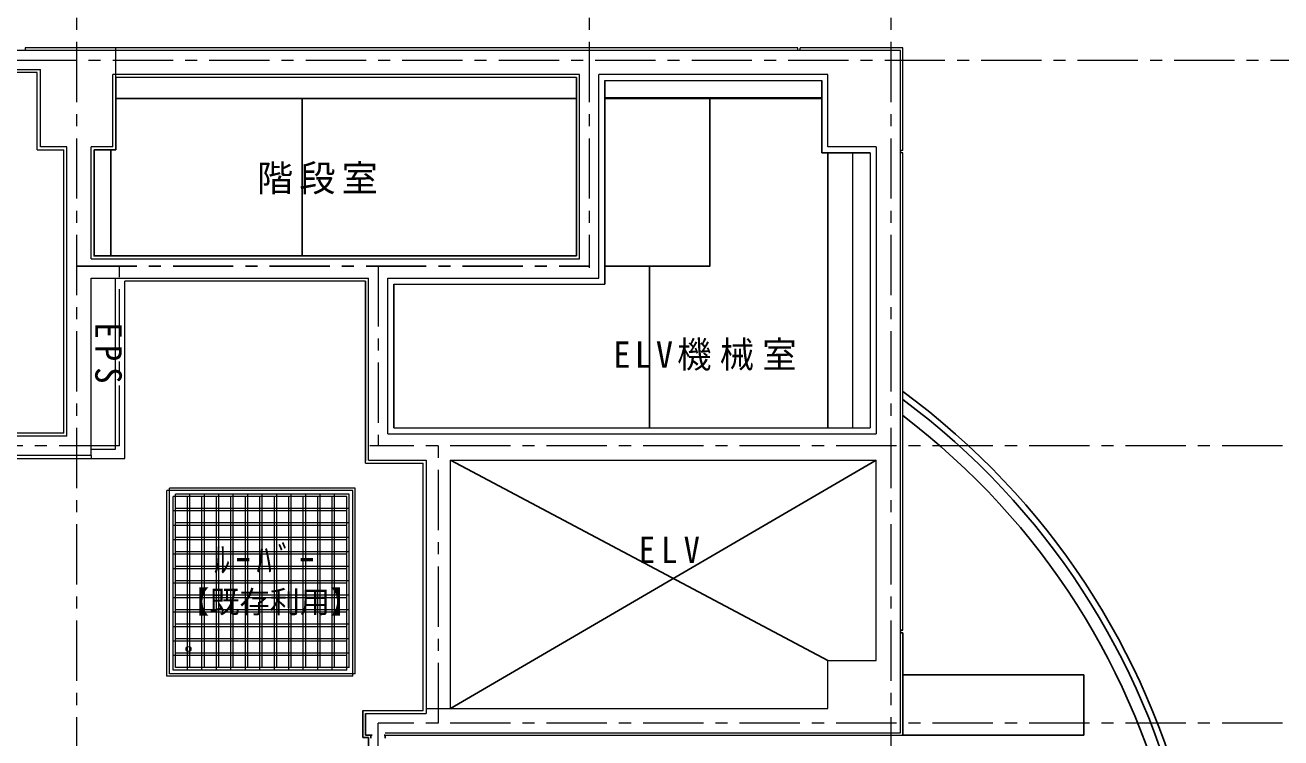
# Model space of a CAD drawing. Units: millimetres at full size, sheet at 1:100; details may follow other scales. Extents: x -23667 to 27051, y -14471 to 15029.
# Drawn here: x -449 to 9962, y 2157 to 8069 of the extents above; entities that cross this region are included whole.
import ezdxf
from ezdxf.enums import TextEntityAlignment as Align

# ---------------------------------------------------------------- set-up
doc = ezdxf.new("R2010")
doc.units = ezdxf.units.MM
doc.header["$LTSCALE"] = 100
doc.linetypes.add('CHAIN1', pattern=[8, 5, -1, 1, -1])
doc.layers.add('4-0', color=4, linetype='Continuous', lineweight=18)
for name, color, linetype in [('4-2', 7, 'Continuous'), ('4-7', 3, 'Continuous'), ('4-A', 3, 'Continuous'), ('4-C', 7, 'Continuous')]:
    doc.layers.add(name, color=color, linetype=linetype)
doc.styles.add('@ＭＳ ゴシック', font='')
doc.styles.add('ＭＳ ゴシック', font='')
doc.styles.get('@ＭＳ ゴシック').set_extended_font_data('@MS Gothic')
doc.styles.get('ＭＳ ゴシック').set_extended_font_data('MS Gothic')

msp = doc.modelspace()

# ---------------------------------------------------------------- linework, layer by layer
at = {"layer": '4-0', "linetype": 'CHAIN1'}
for p, q in [((-23.2, 10329.2), (-23.2, -9770.8)), ((4226.8, 10329.2), (4226.8, 6054.1)), ((6726.8, 10329.2), (6726.8, -9770.8)), ((-17323.2, 7779.2), (12374, 7779.2)), ((331.8, 4579.2), (331.8, 6069.2)), ((2476.8, 6069.2), (2476.8, 4579.2)), ((331.8, 4579.2), (-5773.2, 4579.2)), ((12374, 4579.2), (2407.6, 4579.2)), ((2976.8, 2279.2), (2976.8, 4579.2)), ((2476.8, -2210.8), (2476.8, 2279.2)), ((12374, 2279.2), (2476.8, 2279.2))]:
    msp.add_line(p, q, dxfattribs=at)
at = {"layer": '4-0'}
for p, q in [((6806.8, 7859.2), (-11973.2, 7859.2)), ((6806.8, 2199.2), (6806.8, 7859.2)), ((-6253.2, 7699.2), (-323.2, 7699.2)), ((-323.2, 7059.2), (-323.2, 7699.2)), ((276.8, 7059.2), (276.8, 7659.2)), ((4146.8, 7659.2), (276.8, 7659.2)), ((4146.8, 6129.2), (4146.8, 7659.2)), ((6206.8, 7659.2), (4306.8, 7659.2)), ((4306.8, 5969.2), (4306.8, 7659.2)), ((6206.8, 7059.2), (6206.8, 7659.2)), ((6156.8, 7464.2), (4356.8, 7464.2)), ((-103.2, 7059.2), (-323.2, 7059.2)), ((-103.2, 4659.2), (-103.2, 7059.2)), ((276.8, 7059.2), (96.8, 7059.2)), ((96.8, 6129.2), (96.8, 7059.2)), ((6606.8, 7059.2), (6206.8, 7059.2)), ((6411.8, 4729.2), (6411.8, 7009.2)), ((6606.8, 7059.2), (6606.8, 4679.2)), ((96.8, 6129.2), (4146.8, 6129.2)), ((299.3, 5969.2), (2396.8, 5969.2)), ((2396.8, 4459.2), (2396.8, 5969.2)), ((2556.8, 5969.2), (4306.8, 5969.2)), ((2556.8, 4679.2), (2556.8, 5969.2)), ((-103.2, 4659.2), (-1568.2, 4659.2)), ((2556.8, 4679.2), (6606.8, 4679.2)), ((6826.8, 3049.2), (6826.8, 4679.2)), ((96.8, 4499.2), (-1568.2, 4499.2)), ((96.8, 4499.2), (96.8, 4551.7)), ((96.8, 4499.2), (96.8, 4474.2)), ((2396.8, 4459.2), (2876.8, 4459.2)), ((2876.8, 4459.2), (2876.8, 2399.2)), ((6806.8, 3049.2), (6826.8, 3049.2)), ((6806.8, 3049.2), (6806.8, 3029.2)), ((6806.8, 3029.2), (6826.8, 3029.2)), ((6826.8, 2179.2), (6826.8, 3029.2)), ((2876.8, 2399.2), (2876.8, 2359.2)), ((2371.8, 2359.2), (2876.8, 2359.2)), ((2536.8, 2199.2), (6806.8, 2199.2)), ((6826.8, 2179.2), (6986.8, 2179.2))]:
    msp.add_line(p, q, dxfattribs=at)
at = {"layer": '4-0', "color": 3}
for p, q in [((-448.2, 7859.2), (-468.2, 7859.2)), ((-448.2, 7879.2), (-448.2, 7859.2)), ((5956.8, 7879.2), (-448.2, 7879.2)), ((301.8, 7034.2), (301.8, 7879.2)), ((5956.8, 7859.2), (5956.8, 7879.2)), ((5976.8, 7859.2), (5956.8, 7859.2)), ((6826.8, 7879.2), (5976.8, 7879.2)), ((5976.8, 7859.2), (5976.8, 7879.2)), ((6826.8, 7029.2), (6826.8, 7879.2)), ((-348.2, 7674.2), (-3013.2, 7674.2)), ((-348.2, 7034.2), (-348.2, 7674.2)), ((4121.8, 7634.2), (301.8, 7634.2)), ((4121.8, 6154.2), (4121.8, 7634.2)), ((4356.8, 5919.2), (4356.8, 7609.2)), ((4356.8, 7609.2), (6156.8, 7609.2)), ((6156.8, 7609.2), (6156.8, 7009.2)), ((-348.2, 7034.2), (-128.2, 7034.2)), ((-128.2, 4684.2), (-128.2, 7034.2)), ((121.8, 6154.2), (121.8, 7034.2)), ((301.8, 7034.2), (121.8, 7034.2)), ((6556.8, 7009.2), (6156.8, 7009.2)), ((6556.8, 7009.2), (6556.8, 4729.2)), ((6826.8, 7029.2), (6806.8, 7029.2)), ((6806.8, 7029.2), (6806.8, 7009.2)), ((6826.8, 7009.2), (6806.8, 7009.2)), ((6826.8, 3049.2), (6826.8, 7009.2)), ((121.8, 6154.2), (4121.8, 6154.2)), ((96.8, 5969.2), (299.3, 5969.2)), ((96.8, 4551.7), (96.8, 5969.2)), ((299.3, 4551.7), (299.3, 5969.2)), ((2371.8, 5944.2), (376.8, 5944.2)), ((376.8, 4474.2), (376.8, 5944.2)), ((2371.8, 4434.2), (2371.8, 5944.2)), ((2606.8, 5919.2), (4356.8, 5919.2)), ((2606.8, 4729.2), (2606.8, 5919.2)), ((2606.8, 4729.2), (6556.8, 4729.2)), ((-128.2, 4684.2), (-1557, 4684.2)), ((96.8, 4551.7), (299.3, 4551.7)), ((-1568.2, 4474.2), (96.8, 4474.2)), ((96.8, 4474.2), (376.8, 4474.2)), ((2371.8, 4434.2), (2851.8, 4434.2)), ((2851.8, 2384.2), (2851.8, 4434.2)), ((3076.8, 2399.2), (3076.8, 4459.2)), ((3076.8, 4459.2), (6606.8, 4459.2)), ((6606.8, 2799.2), (6606.8, 4459.2)), ((6806.8, 3049.2), (6826.8, 3049.2)), ((6806.8, 3049.2), (6806.8, 3029.2)), ((6806.8, 3029.2), (6826.8, 3029.2)), ((6826.8, 2179.2), (6826.8, 3029.2)), ((6206.8, 2799.2), (6606.8, 2799.2)), ((6206.8, 2399.2), (6206.8, 2799.2)), ((2876.8, 2399.2), (3076.8, 2399.2)), ((3076.8, 2399.2), (6206.8, 2399.2)), ((2351.8, 2384.2), (2851.8, 2384.2)), ((2536.8, 2179.2), (6826.8, 2179.2))]:
    msp.add_line(p, q, dxfattribs=at)
at = {"layer": '4-0', "color": 134}
for p, q in [((2266.8, 4209.2), (726.8, 4209.2)), ((746.8, 2689.2), (746.8, 4229.2)), ((2286.8, 4229.2), (746.8, 4229.2)), ((796.8, 2739.2), (796.8, 4179.2)), ((2236.8, 4179.2), (796.8, 4179.2)), ((916.8, 2739.2), (916.8, 4179.2)), ((1036.8, 2739.2), (1036.8, 4179.2)), ((1156.8, 2739.2), (1156.8, 4179.2)), ((1276.8, 2739.2), (1276.8, 4179.2)), ((1396.8, 2739.2), (1396.8, 4179.2)), ((1516.8, 2739.2), (1516.8, 4179.2)), ((1636.8, 2739.2), (1636.8, 4179.2)), ((1756.8, 2739.2), (1756.8, 4179.2)), ((1876.8, 2739.2), (1876.8, 4179.2)), ((1996.8, 2739.2), (1996.8, 4179.2)), ((2116.8, 2739.2), (2116.8, 4179.2)), ((2236.8, 2739.2), (2236.8, 4179.2)), ((2266.8, 2669.2), (2266.8, 4209.2)), ((2286.8, 2689.2), (2286.8, 4229.2)), ((776.8, 2719.2), (776.8, 4159.2)), ((2216.8, 4159.2), (776.8, 4159.2)), ((896.8, 2719.2), (896.8, 4159.2)), ((1016.8, 2719.2), (1016.8, 4159.2)), ((1136.8, 2719.2), (1136.8, 4159.2)), ((1256.8, 2719.2), (1256.8, 4159.2)), ((1376.8, 2719.2), (1376.8, 4159.2)), ((1496.8, 2719.2), (1496.8, 4159.2)), ((1616.8, 2719.2), (1616.8, 4159.2)), ((1736.8, 2719.2), (1736.8, 4159.2)), ((1856.8, 2719.2), (1856.8, 4159.2)), ((1976.8, 2719.2), (1976.8, 4159.2)), ((2096.8, 2719.2), (2096.8, 4159.2)), ((2216.8, 2719.2), (2216.8, 4159.2)), ((2216.8, 4039.2), (776.8, 4039.2)), ((2236.8, 4059.2), (796.8, 4059.2)), ((2216.8, 3919.2), (776.8, 3919.2)), ((2236.8, 3939.2), (796.8, 3939.2)), ((2216.8, 3799.2), (776.8, 3799.2)), ((2236.8, 3819.2), (796.8, 3819.2)), ((2216.8, 3679.2), (776.8, 3679.2)), ((2236.8, 3699.2), (796.8, 3699.2)), ((2216.8, 3559.2), (776.8, 3559.2)), ((2236.8, 3579.2), (796.8, 3579.2)), ((2216.8, 3439.2), (776.8, 3439.2)), ((2236.8, 3459.2), (796.8, 3459.2)), ((2236.8, 3339.2), (796.8, 3339.2)), ((2216.8, 3319.2), (776.8, 3319.2)), ((2216.8, 3199.2), (776.8, 3199.2)), ((2236.8, 3219.2), (796.8, 3219.2)), ((2216.8, 3079.2), (776.8, 3079.2)), ((2236.8, 3099.2), (796.8, 3099.2)), ((2216.8, 2959.2), (776.8, 2959.2)), ((2236.8, 2979.2), (796.8, 2979.2)), ((2216.8, 2839.2), (776.8, 2839.2)), ((2236.8, 2859.2), (796.8, 2859.2)), ((2216.8, 2719.2), (776.8, 2719.2)), ((2236.8, 2739.2), (796.8, 2739.2)), ((2286.8, 2689.2), (746.8, 2689.2))]:
    msp.add_line(p, q, dxfattribs=at)
msp.add_lwpolyline([(2266.8, 2669.2), (726.8, 2669.2), (726.8, 4209.2)], dxfattribs=at)
msp.add_circle((904.7, 2894), 20, dxfattribs=at)
at = {"layer": '4-2'}
for p, q in [((6806.8, 3049.2), (6806.8, 3029.2)), ((6806.8, 3049.2), (6826.8, 3049.2)), ((6806.8, 3029.2), (6826.8, 3029.2)), ((6826.8, 2179.2), (6826.8, 3029.2)), ((6826.8, 2679.2), (8326.8, 2679.2)), ((8326.8, 2679.2), (8326.8, 2179.2)), ((6826.8, 2179.2), (8326.8, 2179.2))]:
    msp.add_line(p, q, dxfattribs=at)
for centre, radius, start, end in [((3158.2, 29.2), 6201.5, 333.41855, 53.7313), ((3166.2, 29.2), 6143.5, 333.14743, 53.4265), ((3183, 29.2), 6026.7, 332.58364, 52.79912)]:
    msp.add_arc(centre, radius, start, end, dxfattribs=at)
at = {"layer": '4-7', "color": 4}
for p, q in [((3076.8, 4459.2), (6206.8, 2799.2)), ((6606.8, 4459.2), (3076.8, 2399.2))]:
    msp.add_line(p, q, dxfattribs=at)
at = {"layer": '4-C'}
for p, q in [((301.8, 7034.2), (301.8, 7634.2)), ((4121.8, 6154.2), (4121.8, 7634.2)), ((4356.8, 5919.2), (4356.8, 7609.2)), ((6156.8, 7609.2), (6156.8, 7009.2)), ((4121.8, 7459.2), (301.8, 7459.2)), ((1846.8, 6154.2), (1846.8, 7459.2)), ((6156.8, 7459.2), (4356.8, 7459.2)), ((301.8, 7034.2), (121.8, 7034.2)), ((261.8, 6154.2), (261.8, 7034.2)), ((6556.8, 7009.2), (6156.8, 7009.2)), ((6206.8, 7009.2), (6206.8, 4729.2)), ((4726.8, 4729.2), (4726.8, 6069.2)), ((2371.8, 5944.2), (2371.8, 4454.2)), ((2606.8, 4729.2), (2606.8, 5919.2)), ((2351.8, 2159.2), (2351.8, 2384.2)), ((2371.8, 2179.2), (2371.8, 2359.2)), ((2396.8, 2159.2), (2351.8, 2159.2)), ((2416.8, 2179.2), (2371.8, 2179.2)), ((2396.8, 1244.2), (2396.8, 2159.2)), ((2416.8, 2179.2), (2426.8, 2179.2)), ((2416.8, 2154.2), (2416.8, 2179.2)), ((2526.8, 2179.2), (2536.8, 2179.2)), ((2536.8, 2179.2), (2536.8, 2154.2))]:
    msp.add_line(p, q, dxfattribs=at)
at = {"layer": '4-C', "color": 4, "linetype": 'CHAIN1'}
msp.add_line((-23.2, 6069.2), (4226.8, 6069.2), dxfattribs=at)
at = {"layer": '4-C'}
for points in [[(4356.8, 6069.2), (5226.8, 6069.2), (5226.8, 7459.2)], [(4121.8, 6154.2), (121.8, 6154.2), (121.8, 7034.2)]]:
    msp.add_lwpolyline(points, dxfattribs=at)

# ---------------------------------------------------------------- texts
at = {"layer": '4-0', "color": 3, "char_height": 219.9, "attachment_point": 7, "style": 'ＭＳ ゴシック'}
for s, insert in [('\\T1.17;階段室', (1473, 6664.9)), ('\\T1.24;\\W0.95;ELV機械室', (4427.4, 5201.7)), ('\\T1.38;\\W0.9;ELV', (4638.7, 3606.8))]:
    msp.add_mtext(s, dxfattribs=dict(at, insert=insert))
at = {"layer": '4-0', "color": 3, "insert": (128.4, 5602.3), "char_height": 219.9, "attachment_point": 7, "rotation": 270, "style": '@ＭＳ ゴシック'}
msp.add_mtext('\\T1.38;\\W0.9;EPS', dxfattribs=at)
at = {"layer": '4-7', "style": 'ＭＳ ゴシック'}
msp.add_text('【既存利用】', height=183.3, dxfattribs=at).set_placement((828.5, 3138.1), align=Align.BOTTOM_LEFT)
at = {"layer": '4-A', "insert": (1117.9, 3518.2), "char_height": 219.9, "attachment_point": 7, "style": 'ＭＳ ゴシック'}
msp.add_mtext('\\T1.38;\\W0.85;ﾙｰﾊﾞｰ', dxfattribs=at)

doc.saveas('drawing.dxf')
